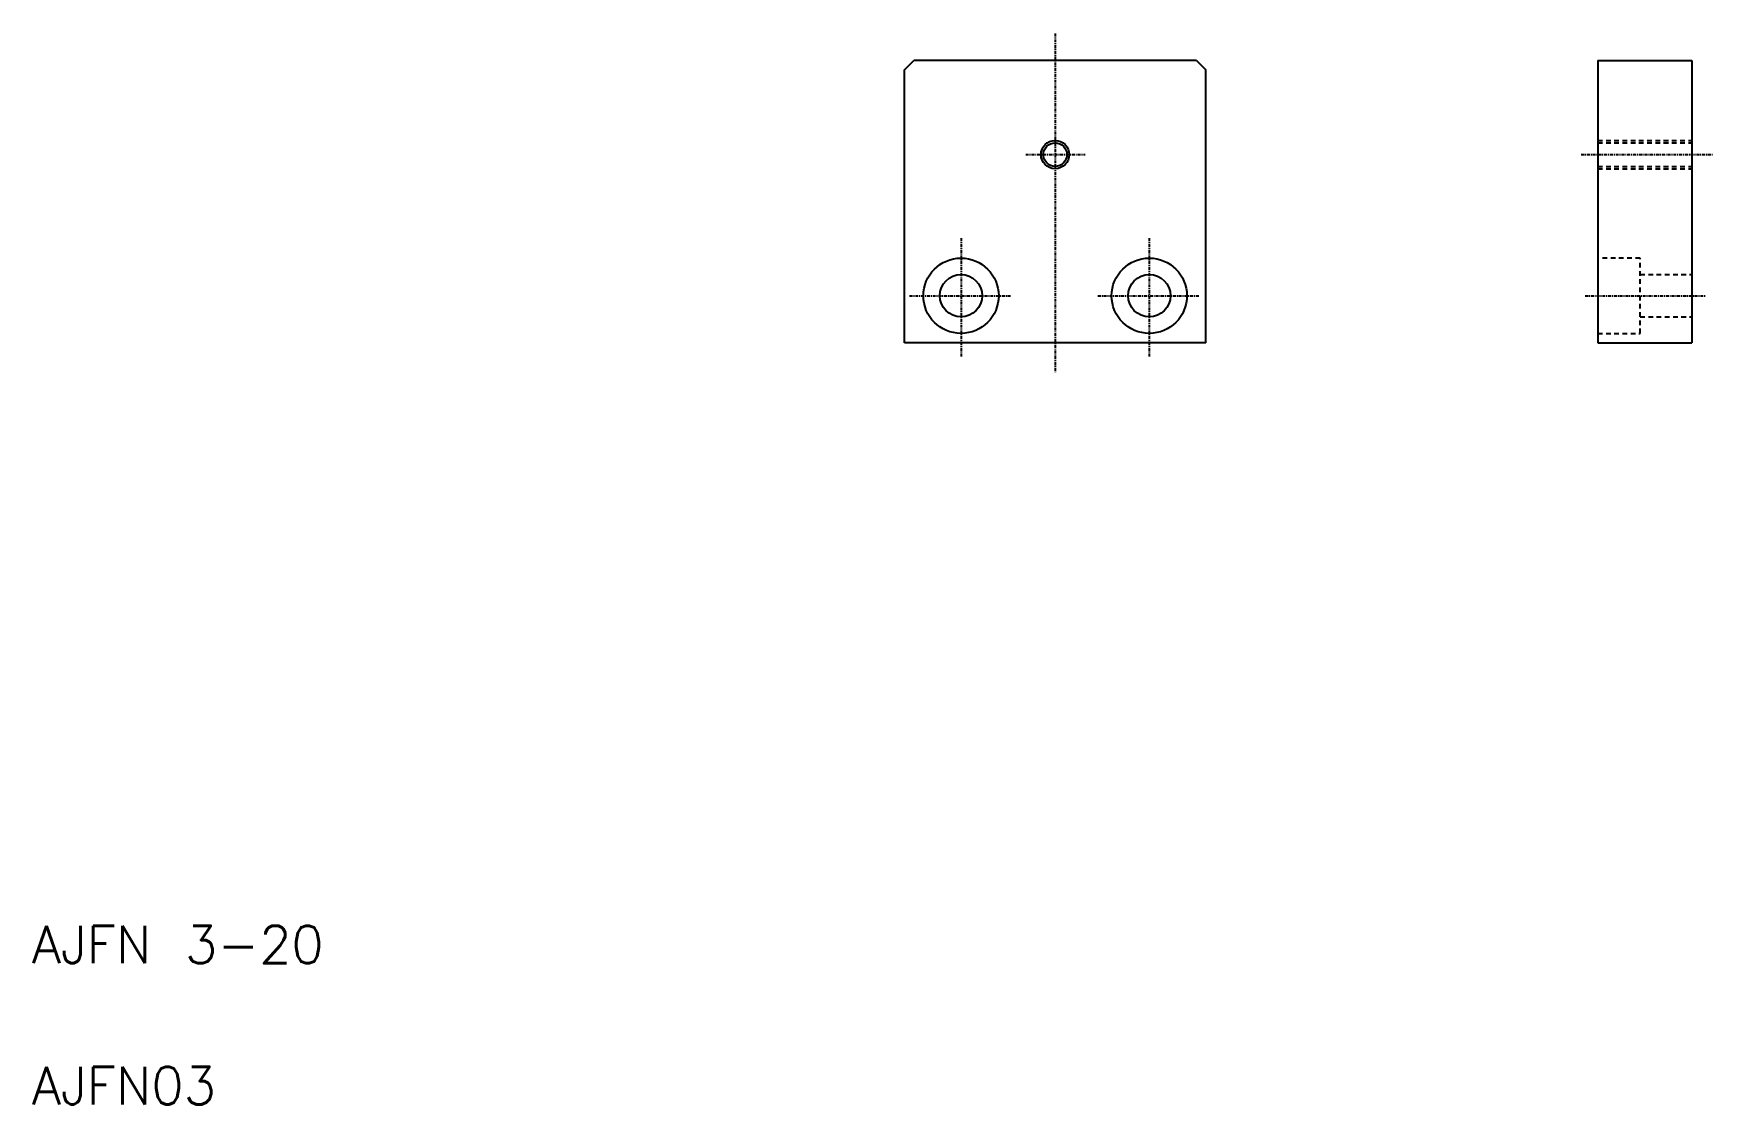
# Model space of a CAD drawing. Extents: x 10 to 189, y 10 to 124.
import ezdxf

# ---------------------------------------------------------------- set-up
doc = ezdxf.new("R2010")
doc.units = 0
doc.header["$LTSCALE"] = 0.25
doc.linetypes.add('CENTER', pattern=[2, 1.25, -0.25, 0.25, -0.25])
doc.linetypes.add('DASHED', pattern=[3.5, 2, -1.5])
doc.layers.get('0').update_dxf_attribs({"linetype": 'CONTINUOUS'})
doc.layers.add('CENTER', color=1, linetype='CENTER')
doc.styles.get("Standard").update_dxf_attribs({"font": 'TXT', "bigfont": 'BIGFONT'})

msp = doc.modelspace()

# ---------------------------------------------------------------- linework, layer by layer
at = {"color": 7, "linetype": 'CONTINUOUS'}
for p, q in [((102.69, 119.95), (103.69, 120.95)), ((102.69, 90.95), (102.69, 119.95)), ((133.69, 120.95), (103.69, 120.95)), ((133.69, 120.95), (134.69, 119.95)), ((134.69, 90.95), (134.69, 119.95)), ((176.33, 120.95), (176.33, 90.95)), ((176.33, 120.95), (186.33, 120.95)), ((186.33, 120.95), (186.33, 90.95)), ((134.69, 90.95), (102.69, 90.95)), ((176.33, 90.95), (186.33, 90.95))]:
    msp.add_line(p, q, dxfattribs=at)
at = {"color": 3, "linetype": 'DASHED'}
for p, q in [((176.33, 112.45), (186.33, 112.45)), ((176.33, 112.2), (186.33, 112.2)), ((176.33, 109.7), (186.33, 109.7)), ((176.33, 109.45), (186.33, 109.45)), ((180.83, 99.95), (176.33, 99.95)), ((180.83, 91.95), (180.83, 99.95)), ((180.83, 98.2), (186.33, 98.2)), ((180.83, 93.7), (186.33, 93.7)), ((176.33, 91.95), (180.83, 91.95))]:
    msp.add_line(p, q, dxfattribs=at)
for p, q in [((102.69, 105.45), (102.69, 105.45)), ((102.69, 98.2), (102.69, 98.2))]:
    msp.add_line(p, q)
at = {"color": 3, "linetype": 'CONTINUOUS'}
msp.add_circle((118.69, 110.95), 1.5, dxfattribs=at)
at = {"color": 7, "linetype": 'CONTINUOUS'}
for centre, radius in [((118.69, 110.95), 1.25), ((108.69, 95.95), 4), ((128.69, 95.95), 4), ((108.69, 95.95), 2.25), ((128.69, 95.95), 2.25)]:
    msp.add_circle(centre, radius, dxfattribs=at)
at = {"layer": 'CENTER', "color": 1, "linetype": 'CENTER'}
for p, q in [((118.69, 123.81), (118.69, 87.82)), ((115.56, 110.95), (121.87, 110.95)), ((174.56, 110.95), (188.51, 110.95)), ((108.69, 102.06), (108.69, 89.5)), ((128.69, 102.06), (128.69, 89.5)), ((103.23, 95.95), (114.02, 95.95)), ((123.23, 95.95), (134.02, 95.95)), ((174.98, 95.95), (187.8, 95.95))]:
    msp.add_line(p, q, dxfattribs=at)

# ---------------------------------------------------------------- texts
for s, p in [('AJFN 3-20', (10, 25)), ('AJFN03', (10, 10))]:
    msp.add_text(s, height=4).set_placement(p)

doc.saveas('drawing.dxf')
